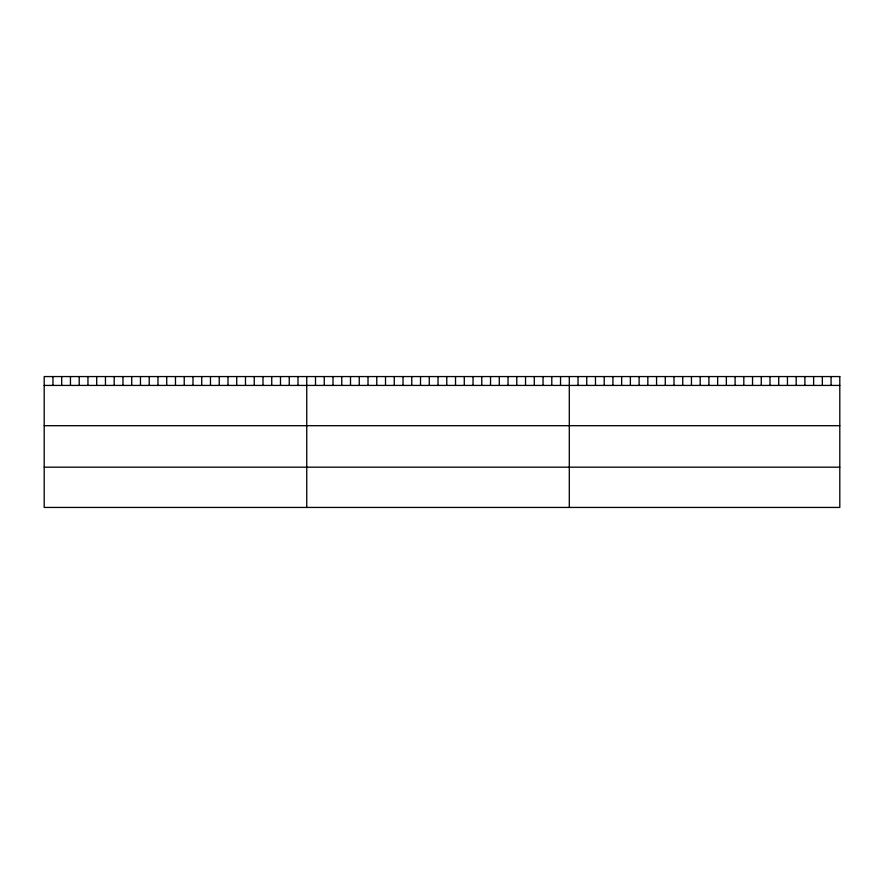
<?xml version="1.0" encoding="UTF-8"?>
<svg xmlns="http://www.w3.org/2000/svg" width="884" height="884" viewBox="0 0 884 884"><rect width="100%" height="100%" fill="white"/><g stroke="black" fill="none" stroke-linecap="round" stroke-linejoin="round"><path stroke-width="1.33" d="M44.2 385.424L839.8 385.424M44.2 425.69L839.8 425.69M44.2 467.172L839.8 467.172M831.071 376.562L831.071 385.424M822.352 376.562L822.352 385.424M813.623 376.562L813.623 385.424M804.893 376.562L804.893 385.424M796.175 376.562L796.175 385.424M787.445 376.562L787.445 385.424M778.716 376.562L778.716 385.424M769.997 376.562L769.997 385.424M761.268 376.562L761.268 385.424M752.538 376.562L752.538 385.424M743.82 376.562L743.82 385.424M735.09 376.562L735.09 385.424M726.361 376.562L726.361 385.424M717.642 376.562L717.642 385.424M708.913 376.562L708.913 385.424M700.183 376.562L700.183 385.424M691.454 376.562L691.454 385.424M682.735 376.562L682.735 385.424M674.006 376.562L674.006 385.424M665.276 376.562L665.276 385.424M656.558 376.562L656.558 385.424M647.828 376.562L647.828 385.424M639.099 376.562L639.099 385.424M630.38 376.562L630.38 385.424M621.651 376.562L621.651 385.424M612.921 376.562L612.921 385.424M604.203 376.562L604.203 385.424M595.473 376.562L595.473 385.424M586.744 376.562L586.744 385.424M578.025 376.562L578.025 385.424M569.296 376.562L569.296 507.438M560.544 376.562L560.544 385.424M551.793 376.562L551.793 385.424M543.041 376.562L543.041 385.424M534.29 376.562L534.29 385.424M525.538 376.562L525.538 385.424M516.786 376.562L516.786 385.424M508.035 376.562L508.035 385.424M499.283 376.562L499.283 385.424M490.532 376.562L490.532 385.424M481.78 376.562L481.78 385.424M473.028 376.562L473.028 385.424M464.277 376.562L464.277 385.424M455.525 376.562L455.525 385.424M446.774 376.562L446.774 385.424M438.022 376.562L438.022 385.424M429.27 376.562L429.27 385.424M420.519 376.562L420.519 385.424M411.767 376.562L411.767 385.424M403.016 376.562L403.016 385.424M394.264 376.562L394.264 385.424M385.512 376.562L385.512 385.424M376.761 376.562L376.761 385.424M368.009 376.562L368.009 385.424M359.258 376.562L359.258 385.424M350.506 376.562L350.506 385.424M341.754 376.562L341.754 385.424M333.003 376.562L333.003 385.424M324.251 376.562L324.251 385.424M315.5 376.562L315.5 385.424M306.748 376.562L306.748 507.438M297.996 376.562L297.996 385.424M289.245 376.562L289.245 385.424M280.493 376.562L280.493 385.424M271.742 376.562L271.742 385.424M262.99 376.562L262.99 385.424M254.238 376.562L254.238 385.424M245.487 376.562L245.487 385.424M236.735 376.562L236.735 385.424M227.984 376.562L227.984 385.424M219.232 376.562L219.232 385.424M210.48 376.562L210.48 385.424M201.729 376.562L201.729 385.424M192.977 376.562L192.977 385.424M184.226 376.562L184.226 385.424M175.474 376.562L175.474 385.424M166.722 376.562L166.722 385.424M157.971 376.562L157.971 385.424M149.219 376.562L149.219 385.424M140.468 376.562L140.468 385.424M131.716 376.562L131.716 385.424M122.964 376.562L122.964 385.424M114.213 376.562L114.213 385.424M105.461 376.562L105.461 385.424M96.71 376.562L96.71 385.424M87.958 376.562L87.958 385.424M79.206 376.562L79.206 385.424M70.455 376.562L70.455 385.424M61.703 376.562L61.703 385.424M52.952 376.562L52.952 385.424M839.8 376.562L44.2 376.562L44.2 507.438L839.8 507.438L839.8 376.562"/></g></svg>
